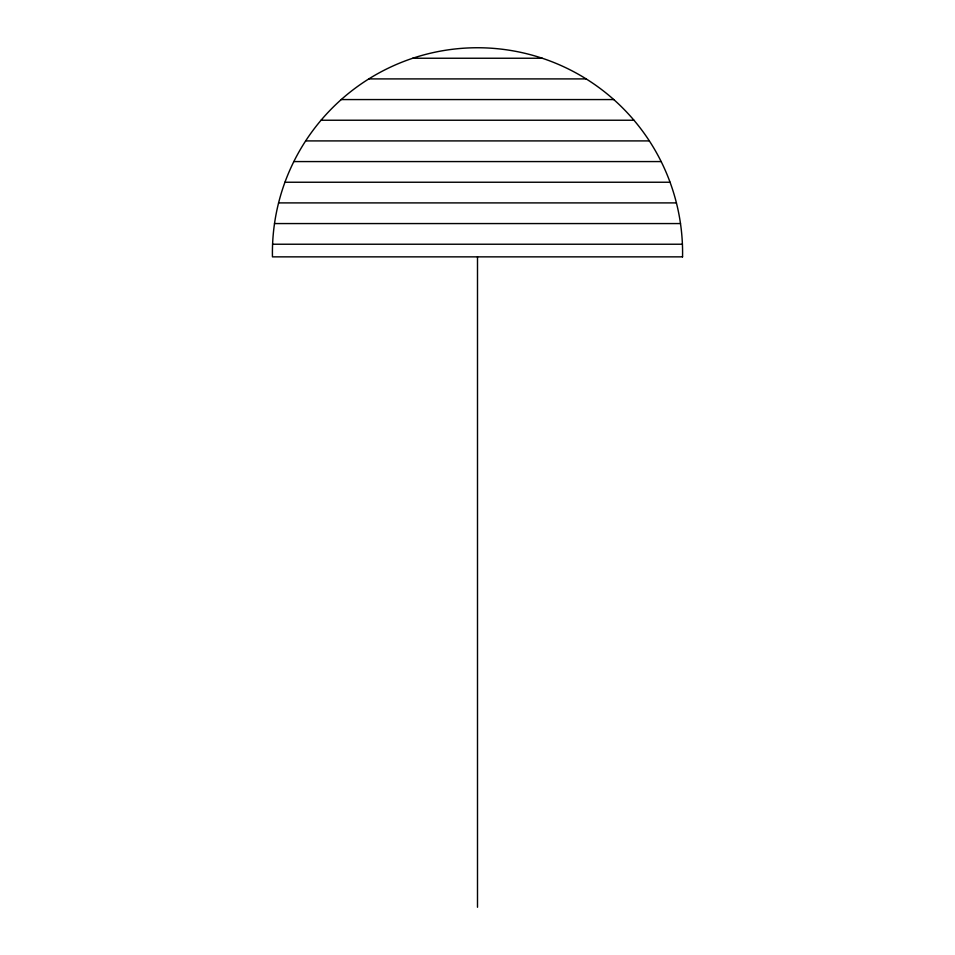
<?xml version="1.0" encoding="UTF-8"?>
<svg xmlns="http://www.w3.org/2000/svg" width="955" height="955" viewBox="0 0 955 955"><rect width="100%" height="100%" fill="white"/><g stroke="black" fill="none" stroke-linecap="round" stroke-linejoin="round"><path stroke-width="1.43" d="M412.739 58.243L542.261 58.243M368.833 78.907L586.167 78.907M341.221 99.571L613.779 99.571M321.047 120.235L633.953 120.235M305.648 140.91L649.352 140.91M293.842 161.574L661.158 161.574M284.948 182.238L670.052 182.238M278.585 202.902L676.415 202.902M274.503 223.566L680.497 223.566M272.593 244.229L682.407 244.229M477.5 256.859L477.5 907.25M682.55 256.859L272.45 256.859A205.086 205.086 0 0 1 477.5 47.75A205.086 205.086 0 0 1 682.55 256.859"/></g></svg>
